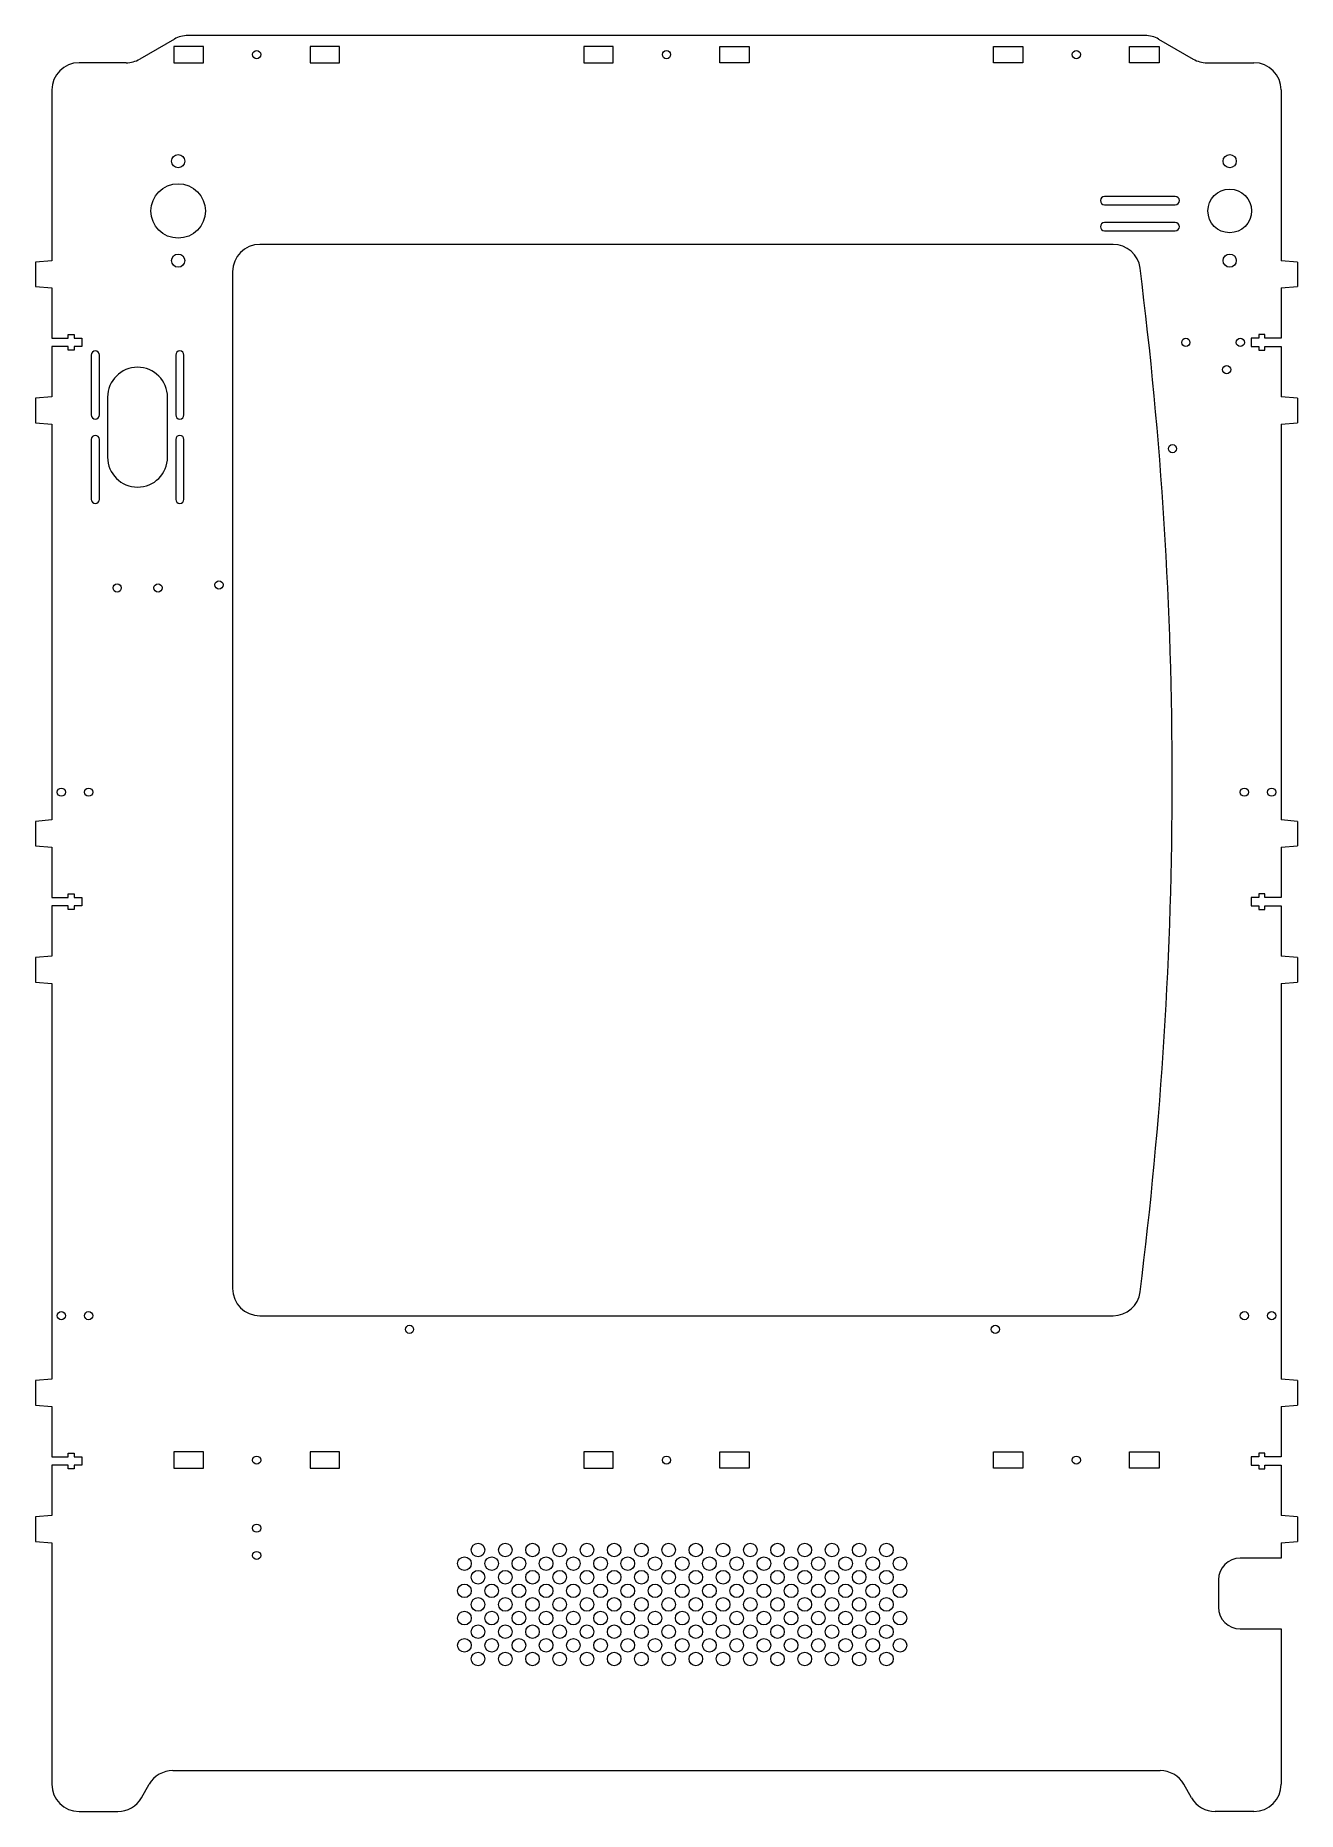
# Model space of a CAD drawing. Header units: millimetres. Extents: x -232 to 232, y 0 to 652.
import ezdxf

# ---------------------------------------------------------------- set-up
doc = ezdxf.new("R2010")
doc.units = ezdxf.units.MM

msp = doc.modelspace()

# ---------------------------------------------------------------- linework, layer by layer
at = {"color": 7, "linetype": 'Continuous', "lineweight": 15}
for p, q in [((175.78, 652), (-175.78, 652)), ((-180.78, 650.66), (-193.46, 643.34)), ((-180.92, 648), (-180.92, 642)), ((-170.12, 648), (-180.92, 648)), ((-170.12, 642), (-170.12, 648)), ((-120.12, 648), (-130.92, 648)), ((-130.92, 648), (-130.92, 642)), ((-120.12, 642), (-120.12, 648)), ((-19.6, 648), (-30.4, 648)), ((-30.4, 648), (-30.4, 642)), ((-19.6, 642), (-19.6, 648)), ((19.6, 642), (19.6, 648)), ((19.6, 648), (30.4, 648)), ((30.4, 648), (30.4, 642)), ((120.12, 642), (120.12, 648)), ((120.12, 648), (130.92, 648)), ((130.92, 648), (130.92, 642)), ((170.12, 642), (170.12, 648)), ((170.12, 648), (180.92, 648)), ((180.78, 650.66), (193.46, 643.34)), ((180.92, 648), (180.92, 642)), ((-198.46, 642), (-215.78, 642)), ((-180.92, 642), (-170.12, 642)), ((-130.92, 642), (-120.12, 642)), ((-30.4, 642), (-19.6, 642)), ((30.4, 642), (19.6, 642)), ((130.92, 642), (120.12, 642)), ((180.92, 642), (170.12, 642)), ((198.46, 642), (215.78, 642)), ((-225.78, 632), (-225.78, 569.33)), ((225.78, 632), (225.78, 569.33)), ((186.88, 592.9), (160.88, 592.9)), ((160.88, 589.9), (186.88, 589.9)), ((186.88, 583.3), (160.88, 583.3)), ((160.88, 580.3), (186.88, 580.3)), ((164.04, 575.3), (-149.38, 575.3)), ((-225.78, 569.33), (-231.78, 568.83)), ((-231.78, 568.83), (-231.78, 559.83)), ((231.78, 568.83), (225.78, 569.33)), ((231.78, 568.83), (231.78, 559.83)), ((-159.38, 565.3), (-159.38, 192)), ((-231.78, 559.83), (-225.78, 559.33)), ((-225.78, 559.33), (-225.78, 540.83)), ((225.78, 559.33), (231.78, 559.83)), ((225.78, 559.33), (225.78, 540.83)), ((-219.78, 540.83), (-219.78, 542.23)), ((-219.78, 542.23), (-217.58, 542.23)), ((-217.58, 542.23), (-217.58, 540.83)), ((217.58, 542.23), (217.58, 540.83)), ((219.78, 542.23), (217.58, 542.23)), ((219.78, 540.83), (219.78, 542.23)), ((-225.78, 540.83), (-219.78, 540.83)), ((-219.78, 537.83), (-225.78, 537.83)), ((-225.78, 537.83), (-225.78, 519.33)), ((-219.78, 536.43), (-219.78, 537.83)), ((-217.58, 536.43), (-219.78, 536.43)), ((-217.58, 540.83), (-214.78, 540.83)), ((-214.78, 537.83), (-217.58, 537.83)), ((-217.58, 537.83), (-217.58, 536.43)), ((-214.78, 540.83), (-214.78, 537.83)), ((-211.28, 534.7), (-211.28, 512.7)), ((-208.28, 512.7), (-208.28, 534.7)), ((-180.28, 534.7), (-180.28, 512.7)), ((-177.28, 512.7), (-177.28, 534.7)), ((214.78, 540.83), (214.78, 537.83)), ((217.58, 540.83), (214.78, 540.83)), ((214.78, 537.83), (217.58, 537.83)), ((217.58, 537.83), (217.58, 536.43)), ((217.58, 536.43), (219.78, 536.43)), ((225.78, 540.83), (219.78, 540.83)), ((219.78, 537.83), (225.78, 537.83)), ((219.78, 536.43), (219.78, 537.83)), ((225.78, 537.83), (225.78, 519.33)), ((-225.78, 519.33), (-231.78, 518.83)), ((-231.78, 518.83), (-231.78, 509.83)), ((-205.28, 519.2), (-205.28, 497.2)), ((-183.28, 497.2), (-183.28, 519.2)), ((231.78, 518.83), (225.78, 519.33)), ((231.78, 518.83), (231.78, 509.83)), ((-231.78, 509.83), (-225.78, 509.33)), ((-225.78, 509.33), (-225.78, 364)), ((225.78, 509.33), (231.78, 509.83)), ((225.78, 509.33), (225.78, 364)), ((-211.28, 503.7), (-211.28, 481.7)), ((-208.28, 481.7), (-208.28, 503.7)), ((-180.28, 503.7), (-180.28, 481.7)), ((-177.28, 481.7), (-177.28, 503.7)), ((-225.78, 364), (-231.78, 363.5)), ((-231.78, 363.5), (-231.78, 354.5)), ((231.78, 363.5), (225.78, 364)), ((231.78, 363.5), (231.78, 354.5)), ((-231.78, 354.5), (-225.78, 354)), ((-225.78, 354), (-225.78, 335.5)), ((225.78, 354), (231.78, 354.5)), ((225.78, 354), (225.78, 335.5)), ((-225.78, 335.5), (-219.78, 335.5)), ((-219.78, 335.5), (-219.78, 336.9)), ((-219.78, 336.9), (-217.58, 336.9)), ((-217.58, 336.9), (-217.58, 335.5)), ((-217.58, 335.5), (-214.78, 335.5)), ((-214.78, 335.5), (-214.78, 332.5)), ((214.78, 335.5), (214.78, 332.5)), ((217.58, 335.5), (214.78, 335.5)), ((217.58, 336.9), (217.58, 335.5)), ((219.78, 336.9), (217.58, 336.9)), ((219.78, 335.5), (219.78, 336.9)), ((225.78, 335.5), (219.78, 335.5)), ((-219.78, 332.5), (-225.78, 332.5)), ((-225.78, 332.5), (-225.78, 314)), ((-219.78, 331.1), (-219.78, 332.5)), ((-217.58, 331.1), (-219.78, 331.1)), ((-214.78, 332.5), (-217.58, 332.5)), ((-217.58, 332.5), (-217.58, 331.1)), ((214.78, 332.5), (217.58, 332.5)), ((217.58, 332.5), (217.58, 331.1)), ((217.58, 331.1), (219.78, 331.1)), ((219.78, 332.5), (225.78, 332.5)), ((219.78, 331.1), (219.78, 332.5)), ((225.78, 332.5), (225.78, 314)), ((-225.78, 314), (-231.78, 313.5)), ((-231.78, 313.5), (-231.78, 304.5)), ((231.78, 313.5), (225.78, 314)), ((231.78, 313.5), (231.78, 304.5)), ((-231.78, 304.5), (-225.78, 304)), ((-225.78, 304), (-225.78, 158.67)), ((225.78, 304), (231.78, 304.5)), ((225.78, 304), (225.78, 158.67)), ((-149.38, 182), (164.04, 182)), ((-225.78, 158.67), (-231.78, 158.17)), ((-231.78, 158.17), (-231.78, 149.17)), ((231.78, 158.17), (225.78, 158.67)), ((231.78, 158.17), (231.78, 149.17)), ((-231.78, 149.17), (-225.78, 148.67)), ((-225.78, 148.67), (-225.78, 130.17)), ((225.78, 148.67), (231.78, 149.17)), ((225.78, 148.67), (225.78, 130.17)), ((-219.78, 130.17), (-219.78, 131.57)), ((-219.78, 131.57), (-217.58, 131.57)), ((-217.58, 131.57), (-217.58, 130.17)), ((-170.12, 132), (-180.92, 132)), ((-180.92, 132), (-180.92, 126)), ((-170.12, 126), (-170.12, 132)), ((-120.12, 132), (-130.92, 132)), ((-130.92, 132), (-130.92, 126)), ((-120.12, 126), (-120.12, 132)), ((-19.6, 132), (-30.4, 132)), ((-30.4, 132), (-30.4, 126)), ((-19.6, 126), (-19.6, 132)), ((19.6, 126), (19.6, 132)), ((19.6, 132), (30.4, 132)), ((30.4, 132), (30.4, 126)), ((120.12, 126), (120.12, 132)), ((120.12, 132), (130.92, 132)), ((130.92, 132), (130.92, 126)), ((170.12, 126), (170.12, 132)), ((170.12, 132), (180.92, 132)), ((180.92, 132), (180.92, 126)), ((217.58, 131.57), (217.58, 130.17)), ((219.78, 131.57), (217.58, 131.57)), ((219.78, 130.17), (219.78, 131.57)), ((-225.78, 130.17), (-219.78, 130.17)), ((-219.78, 127.17), (-225.78, 127.17)), ((-225.78, 127.17), (-225.78, 108.67)), ((-219.78, 125.77), (-219.78, 127.17)), ((-217.58, 125.77), (-219.78, 125.77)), ((-217.58, 130.17), (-214.78, 130.17)), ((-214.78, 127.17), (-217.58, 127.17)), ((-217.58, 127.17), (-217.58, 125.77)), ((-214.78, 130.17), (-214.78, 127.17)), ((-180.92, 126), (-170.12, 126)), ((-130.92, 126), (-120.12, 126)), ((-30.4, 126), (-19.6, 126)), ((30.4, 126), (19.6, 126)), ((130.92, 126), (120.12, 126)), ((180.92, 126), (170.12, 126)), ((214.78, 130.17), (214.78, 127.17)), ((217.58, 130.17), (214.78, 130.17)), ((214.78, 127.17), (217.58, 127.17)), ((217.58, 127.17), (217.58, 125.77)), ((217.58, 125.77), (219.78, 125.77)), ((225.78, 130.17), (219.78, 130.17)), ((219.78, 127.17), (225.78, 127.17)), ((219.78, 125.77), (219.78, 127.17)), ((225.78, 127.17), (225.78, 108.67)), ((-225.78, 108.67), (-231.78, 108.17)), ((-231.78, 108.17), (-231.78, 99.17)), ((231.78, 108.17), (225.78, 108.67)), ((231.78, 108.17), (231.78, 99.17)), ((-231.78, 99.17), (-225.78, 98.67)), ((-225.78, 98.67), (-225.78, 10)), ((225.78, 98.67), (231.78, 99.17)), ((225.78, 98.67), (225.78, 93)), ((225.78, 93), (210.78, 93)), ((202.78, 85), (202.78, 75)), ((210.78, 67), (225.78, 67)), ((225.78, 67), (225.78, 10)), ((-181.35, 15), (181.35, 15)), ((-192.89, 5), (-190.01, 10)), ((192.89, 5), (190.01, 10)), ((-215.78, 0), (-201.55, 0)), ((215.78, 0), (201.55, 0))]:
    msp.add_line(p, q, dxfattribs=at)
for centre, radius in [((-150.52, 645), 1.5), ((0, 645), 1.5), ((150.52, 645), 1.5), ((-179.38, 605.85), 2.43), ((206.88, 605.85), 2.43), ((-179.38, 587.6), 10), ((206.88, 587.6), 8), ((-179.38, 569.35), 2.43), ((206.88, 569.35), 2.43), ((190.78, 539.33), 1.5), ((210.78, 539.33), 1.5), ((205.78, 529.33), 1.5), ((185.84, 500.3), 1.5), ((-201.78, 449.2), 1.5), ((-186.78, 449.2), 1.5), ((-164.38, 450.3), 1.5), ((-222.28, 374.2), 1.5), ((-212.28, 374.2), 1.5), ((212.28, 374.2), 1.5), ((222.28, 374.2), 1.5), ((-222.28, 182), 1.5), ((-212.28, 182), 1.5), ((212.28, 182), 1.5), ((222.28, 182), 1.5), ((-94.38, 177), 1.5), ((120.78, 177), 1.5), ((-150.52, 129), 1.5), ((0, 129), 1.5), ((150.52, 129), 1.5), ((-150.52, 104), 1.5), ((-69.22, 96), 2.5), ((-59.22, 96), 2.5), ((-49.22, 96), 2.5), ((-39.22, 96), 2.5), ((-29.22, 96), 2.5), ((-19.22, 96), 2.5), ((-9.22, 96), 2.5), ((0.78, 96), 2.5), ((10.78, 96), 2.5), ((20.78, 96), 2.5), ((30.78, 96), 2.5), ((40.78, 96), 2.5), ((50.78, 96), 2.5), ((60.78, 96), 2.5), ((70.78, 96), 2.5), ((80.78, 96), 2.5), ((-150.52, 94), 1.5), ((-74.22, 91), 2.5), ((-64.22, 91), 2.5), ((-54.22, 91), 2.5), ((-44.22, 91), 2.5), ((-34.22, 91), 2.5), ((-24.22, 91), 2.5), ((-14.22, 91), 2.5), ((-4.22, 91), 2.5), ((5.78, 91), 2.5), ((15.78, 91), 2.5), ((25.78, 91), 2.5), ((35.78, 91), 2.5), ((45.78, 91), 2.5), ((55.78, 91), 2.5), ((65.78, 91), 2.5), ((75.78, 91), 2.5), ((85.78, 91), 2.5), ((-69.22, 86), 2.5), ((-59.22, 86), 2.5), ((-49.22, 86), 2.5), ((-39.22, 86), 2.5), ((-29.22, 86), 2.5), ((-19.22, 86), 2.5), ((-9.22, 86), 2.5), ((0.78, 86), 2.5), ((10.78, 86), 2.5), ((20.78, 86), 2.5), ((30.78, 86), 2.5), ((40.78, 86), 2.5), ((50.78, 86), 2.5), ((60.78, 86), 2.5), ((70.78, 86), 2.5), ((80.78, 86), 2.5), ((-74.22, 81), 2.5), ((-69.22, 76), 2.5), ((-64.22, 81), 2.5), ((-59.22, 76), 2.5), ((-54.22, 81), 2.5), ((-49.22, 76), 2.5), ((-44.22, 81), 2.5), ((-39.22, 76), 2.5), ((-34.22, 81), 2.5), ((-29.22, 76), 2.5), ((-24.22, 81), 2.5), ((-19.22, 76), 2.5), ((-14.22, 81), 2.5), ((-9.22, 76), 2.5), ((-4.22, 81), 2.5), ((0.78, 76), 2.5), ((5.78, 81), 2.5), ((10.78, 76), 2.5), ((15.78, 81), 2.5), ((20.78, 76), 2.5), ((25.78, 81), 2.5), ((30.78, 76), 2.5), ((35.78, 81), 2.5), ((40.78, 76), 2.5), ((45.78, 81), 2.5), ((50.78, 76), 2.5), ((55.78, 81), 2.5), ((60.78, 76), 2.5), ((65.78, 81), 2.5), ((70.78, 76), 2.5), ((75.78, 81), 2.5), ((80.78, 76), 2.5), ((85.78, 81), 2.5), ((-74.22, 71), 2.5), ((-64.22, 71), 2.5), ((-54.22, 71), 2.5), ((-44.22, 71), 2.5), ((-34.22, 71), 2.5), ((-24.22, 71), 2.5), ((-14.22, 71), 2.5), ((-4.22, 71), 2.5), ((5.78, 71), 2.5), ((15.78, 71), 2.5), ((25.78, 71), 2.5), ((35.78, 71), 2.5), ((45.78, 71), 2.5), ((55.78, 71), 2.5), ((65.78, 71), 2.5), ((75.78, 71), 2.5), ((85.78, 71), 2.5), ((-69.22, 66), 2.5), ((-59.22, 66), 2.5), ((-49.22, 66), 2.5), ((-39.22, 66), 2.5), ((-29.22, 66), 2.5), ((-19.22, 66), 2.5), ((-9.22, 66), 2.5), ((0.78, 66), 2.5), ((10.78, 66), 2.5), ((20.78, 66), 2.5), ((30.78, 66), 2.5), ((40.78, 66), 2.5), ((50.78, 66), 2.5), ((60.78, 66), 2.5), ((70.78, 66), 2.5), ((80.78, 66), 2.5), ((-74.22, 61), 2.5), ((-64.22, 61), 2.5), ((-54.22, 61), 2.5), ((-44.22, 61), 2.5), ((-34.22, 61), 2.5), ((-24.22, 61), 2.5), ((-14.22, 61), 2.5), ((-4.22, 61), 2.5), ((5.78, 61), 2.5), ((15.78, 61), 2.5), ((25.78, 61), 2.5), ((35.78, 61), 2.5), ((45.78, 61), 2.5), ((55.78, 61), 2.5), ((65.78, 61), 2.5), ((75.78, 61), 2.5), ((85.78, 61), 2.5), ((-69.22, 56), 2.5), ((-59.22, 56), 2.5), ((-49.22, 56), 2.5), ((-39.22, 56), 2.5), ((-29.22, 56), 2.5), ((-19.22, 56), 2.5), ((-9.22, 56), 2.5), ((0.78, 56), 2.5), ((10.78, 56), 2.5), ((20.78, 56), 2.5), ((30.78, 56), 2.5), ((40.78, 56), 2.5), ((50.78, 56), 2.5), ((60.78, 56), 2.5), ((70.78, 56), 2.5), ((80.78, 56), 2.5)]:
    msp.add_circle(centre, radius, dxfattribs=at)
for centre, radius, start, end in [((-175.78, 642), 10, 90, 120), ((175.78, 642), 10, 60, 90), ((-215.78, 632), 10, 90, 180), ((-198.46, 652), 10, 270, 300), ((198.46, 652), 10, 240, 270), ((215.78, 632), 10, 0, 90), ((160.88, 591.4), 1.5, 90, 270), ((186.88, 591.4), 1.5, 270, 90), ((160.88, 581.8), 1.5, 90, 270), ((186.88, 581.8), 1.5, 270, 90), ((-149.38, 565.3), 10, 90, 180), ((164.04, 565.3), 10, 7.19626, 90), ((-1314.22, 378.65), 1500, 352.80374, 7.19626), ((-209.78, 534.7), 1.5, 0, 180), ((-178.78, 534.7), 1.5, 0, 180), ((-194.28, 519.2), 11, 0, 180), ((-209.78, 512.7), 1.5, 180, 0), ((-178.78, 512.7), 1.5, 180, 0), ((-209.78, 503.7), 1.5, 0, 180), ((-178.78, 503.7), 1.5, 360, 180), ((-194.28, 497.2), 11, 180, 0), ((-209.78, 481.7), 1.5, 180, 0), ((-178.78, 481.7), 1.5, 180, 0), ((-149.38, 192), 10, 180, 270), ((164.04, 192), 10, 270, 352.80374), ((210.78, 85), 8, 90, 180), ((210.78, 75), 8, 180, 270), ((-181.35, 5), 10, 90, 150), ((181.35, 5), 10, 30, 90), ((-215.78, 10), 10, 180, 270), ((215.78, 10), 10, 270, 0), ((-201.55, 10), 10, 270, 330), ((201.55, 10), 10, 210, 270)]:
    msp.add_arc(centre, radius, start, end, dxfattribs=at)

doc.saveas('drawing.dxf')
